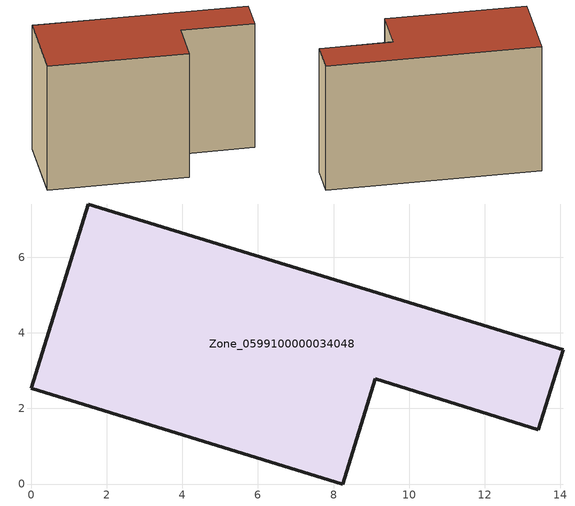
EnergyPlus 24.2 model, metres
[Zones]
Zone_0599100000034048
 floor ground (C_G): 0,2.54 1.51,7.41 14.08,3.55 13.42,1.44 9.11,2.78 8.24,0 z0
 wall outside (C_F): 1.51,7.41 0,2.54 8.24,0 9.11,2.78 13.42,1.44 14.08,3.55 1.51,7.41 z0:8.47
 roof outside (C_R): 14.08,3.55 1.51,7.41 0,2.54 8.24,0 9.11,2.78 13.42,1.44 z8.47
[BUILDING]
Pand.0599100000034048: North Axis=0; Terrain=City; Loads Convergence Tolerance Value=0.04; Temperature Convergence Tolerance Value=0.4; Solar Distribution=FullExterior; Maximum Number of Warmup Days=25; Minimum Number of Warmup Days=1
[Site:Location]
Rotterdam.The.Hague.AP_ZH_NLD Design_Conditions: Latitude=51.96; Longitude=4.45; Time Zone=1; Elevation=-4.5
[SITE:GROUNDTEMPERATURE:BUILDINGSURFACE]
18, 18, 18, 18, 18, 18, 18, 18, 18, 18, 18, 18
[MATERIAL] Thermal Absorptance=0.9; Solar Absorptance=0.7; Visible Absorptance=0.7
Name | Roughness | Thickness | Conductivity | Density | Specific Heat
G.TI.1975-1991 | MediumSmooth | 0.15 | 0.288461 | 540 | 1210
F.TI.1975-1991 | Rough | 0.3 | 0.230769 | 1920 | 840
R.TI.1975-1991 | MediumRough | 0.2 | 0.153846 | 1500 | 1000
[CONSTRUCTION]
C_G: G.TI.1975-1991
C_F: F.TI.1975-1991
C_R: R.TI.1975-1991
[ZONE]
Zone_0599100000034048: Type=1; Multiplier=1; Ceiling Height=Autocalculate; Volume=Autocalculate; Floor Area=autocalculate; Part of Total Floor Area=Yes
[ZONEINFILTRATION:DESIGNFLOWRATE]
Infil_Zone_0599100000034048: Zone or ZoneList or Space or SpaceList=Zone_0599100000034048; Schedule=AlwaysOn; Design Flow Rate Calculation Method=Flow/Area; Flow Rate per Floor Area=0.003; Constant Term Coefficient=1; Temperature Term Coefficient=0; Velocity Term Coefficient=0; Velocity Squared Term Coefficient=0
[HVACTEMPLATE:ZONE:IDEALLOADSAIRSYSTEM]
Zone_0599100000034048: Maximum Heating Supply Air Temperature=50; Minimum Cooling Supply Air Temperature=13; Maximum Heating Supply Air Humidity Ratio=0.0156; Minimum Cooling Supply Air Humidity Ratio=0.0077; Heating Limit=NoLimit; Cooling Limit=NoLimit; Dehumidification Control Type=ConstantSensibleHeatRatio; Cooling Sensible Heat Ratio=0.7; Dehumidification Setpoint=60; Humidification Control Type=None; Humidification Setpoint=30; Outdoor Air Method=None; Outdoor Air Flow Rate per Person=0.00944; Outdoor Air Flow Rate per Zone Floor Area=0; Outdoor Air Flow Rate per Zone=0; Demand Controlled Ventilation Type=None; Outdoor Air Economizer Type=NoEconomizer; Heat Recovery Type=None; Sensible Heat Recovery Effectiveness=0.7; Latent Heat Recovery Effectiveness=0.65
[ZONECONTROL:THERMOSTAT]
ThermostatControl_Zone_0599100000034048: Zone or ZoneList=Zone_0599100000034048; Control Type Schedule=DualSetpointControlType; Control 1=Thermostat_Zone_0599100000034048; Temperature Difference Between Cutout And Setpoint=0
[THERMOSTATSETPOINT:DUALSETPOINT]
Thermostat_Zone_0599100000034048: Heating Setpoint Temperature Schedule=HeatingSetpoint_Zone_0599100000034048; Cooling Setpoint Temperature Schedule=CoolingSetpoint_Zone_0599100000034048
[SCHEDULE:COMPACT]
HeatingSetpoint_Zone_0599100000034048: Through: 12/31, For: AllDays, Until: 24:00, 21
CoolingSetpoint_Zone_0599100000034048: Through: 12/31, For: AllDays, Until: 24:00, 24
DualSetpointControlType: Through: 12/31, For: AllDays, Until: 24:00, 4
AlwaysOn: Through: 12/31, For: AllDays, Until: 24:00, 1
